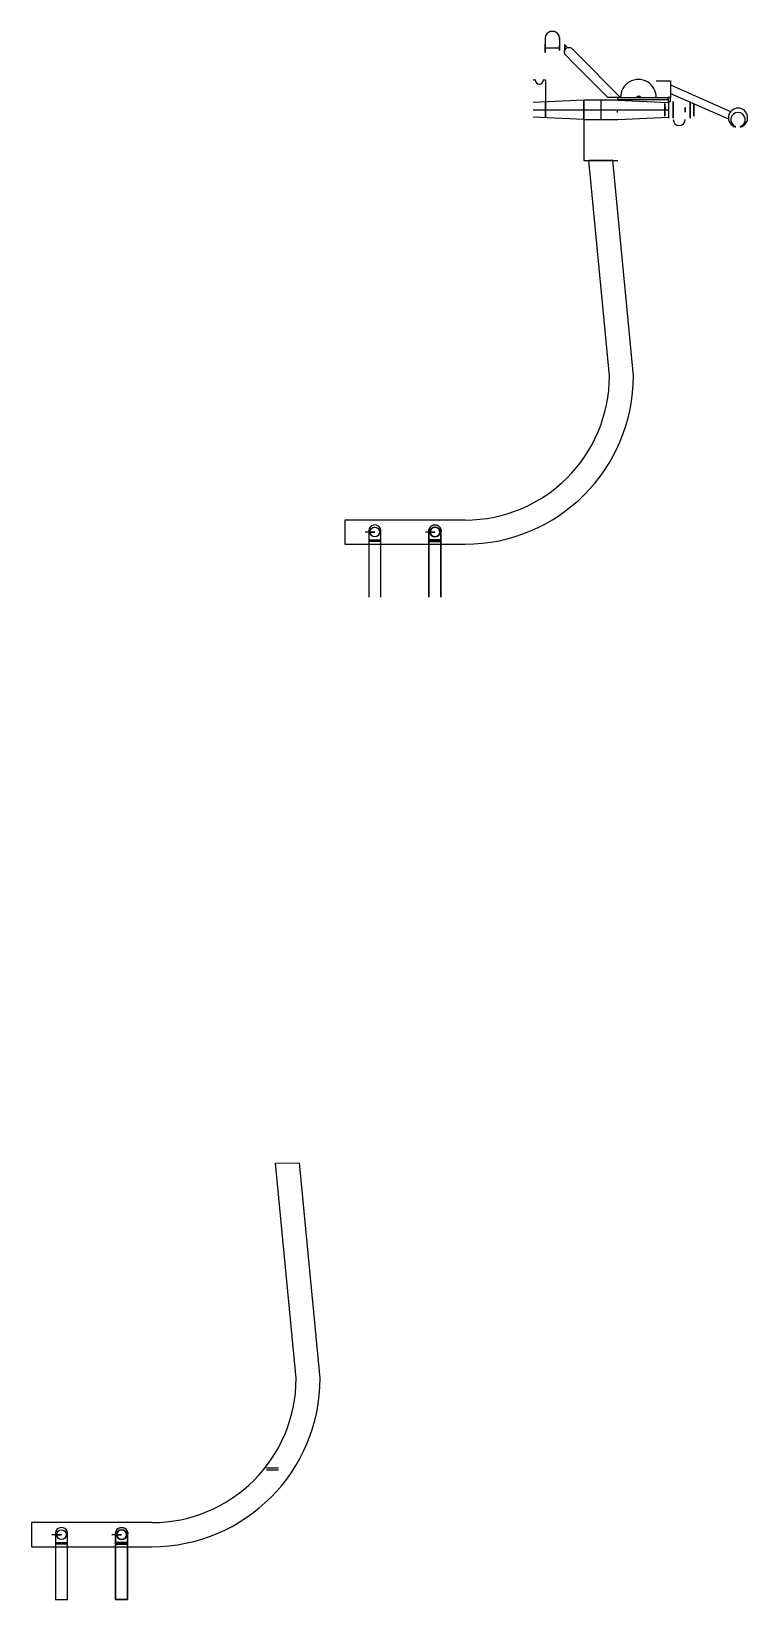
# Model space of a CAD drawing. Header units: centimetres. Extents: x 293 to 591, y 162 to 814.
import ezdxf

# ---------------------------------------------------------------- set-up
doc = ezdxf.new("R2010")
doc.units = ezdxf.units.CM
doc.header["$MEASUREMENT"] = 0
doc.layers.add('Brat de prindere', color=130, linetype='Continuous')
doc.layers.add('Role', color=180, linetype='Continuous')

msp = doc.modelspace()

# ---------------------------------------------------------------- linework, layer by layer
at = {"layer": 'Brat de prindere'}
for p, q in [((502.12, 793.55, 3), (502.62, 793.55, 3)), ((506.41, 793.55, 3), (506.92, 793.55, 3)), ((507.02, 793.45, 3), (507.02, 781.05, 3)), ((553.07, 793.15, -2), (559.07, 793.15, -2)), ((559.07, 793.15, -2), (559.07, 786.15, -2)), ((559.07, 791.4, 3), (584, 780.34, 3)), ((559.07, 789.65, 8), (559.07, 789.65, 5.5)), ((523.07, 785.05, 3), (502.02, 784.05, 3)), ((537.05, 785.05, 3), (523.07, 785.05, 3)), ((530.06, 785.05, 3), (530.06, 777.05, 3)), ((537.1, 785.05, 3), (558.15, 784.05, 3)), ((538.3, 786.15, -9.5), (553.07, 786.15, -9.5)), ((545.54, 786.15, 15.42), (545.54, 786.15, 61.61)), ((558.12, 785.15, -7), (558.12, 784.49, -7)), ((558.15, 784.55, 3), (558.15, 777.55, 3)), ((559.07, 787.9, 3), (583.09, 777.31, 3)), ((502.02, 781.05, 3), (558.15, 781.05, 3)), ((523.07, 777.05, 3), (502.02, 778.05, 3)), ((523.07, 777.05, 3), (537.05, 777.05, 3)), ((537.1, 777.05, 3), (558.15, 778.05, 3)), ((557, 781.75, -8.61), (556.85, 782.05, -8.61)), ((556.85, 782.05, -8.61), (557.15, 782.05, -8.61)), ((557, 781.75, -8.61), (557.15, 782.05, -8.61)), ((586.04, 773.99, 3), (586.04, 774.15, 3)), ((586.04, 773.91, 3), (586.04, 773.99, 3)), ((588.04, 773.97, 3), (588.04, 774.12, 3)), ((588.04, 773.89, 3), (588.04, 773.97, 3)), ((588.04, 773.89, 3), (588.04, 773.97, 3)), ((523.07, 760.05, 13), (537.07, 760.05, -7)), ((525.08, 759.95, -2), (535.06, 760.15, -2)), ((525.08, 759.95, 8), (535.06, 760.15, -2)), ((535.06, 760.15, 8), (525.08, 759.95, -2)), ((533.66, 670.57, -2), (525.08, 759.95, -2)), ((543.66, 670.57, -2), (535.06, 760.15, -2)), ((473.66, 610.57, -2), (423.66, 610.57, -2)), ((423.66, 610.57, -2), (423.66, 600.57, -2)), ((473.66, 610.57, -2), (473.66, 610.57, -2)), ((423.66, 600.57, -2), (473.66, 600.57, -2)), ((433.66, 605.57, 8), (433.66, 578.57, 8)), ((433.66, 602.33, 8), (438.66, 602.33, 8)), ((438.66, 601.6, 8), (433.66, 601.6, 8)), ((436.16, 605.57, -2), (436.16, 605.57, 8)), ((438.66, 578.57, 8), (438.66, 605.57, 8)), ((458.66, 605.57, 8), (458.66, 578.57, 8)), ((458.66, 602.33, 8), (463.66, 602.33, 8)), ((463.66, 601.6, 8), (458.66, 601.6, 8)), ((461.16, 605.57, -2), (461.16, 605.57, 8)), ((463.66, 578.57, 8), (463.66, 605.57, 8)), ((473.66, 600.57, -2), (473.66, 600.57, -2)), ((394.87, 343.28, -2), (404.85, 343.48, -2)), ((403.46, 253.89, -2), (394.87, 343.28, -2)), ((413.46, 253.89, -2), (404.85, 343.48, -2)), ((343.46, 193.89, -2), (293.46, 193.89, -2)), ((293.46, 193.89, -2), (293.46, 183.89, -2)), ((343.46, 193.89, -2), (343.46, 193.89, -2)), ((293.46, 183.89, -2), (343.46, 183.89, -2)), ((303.46, 188.89, 8), (303.46, 161.89, 8)), ((303.46, 185.65, 8), (308.46, 185.65, 8)), ((308.46, 184.93, 8), (303.46, 184.93, 8)), ((305.96, 188.89, -2), (305.96, 188.89, 8)), ((308.46, 161.89, 8), (308.46, 188.89, 8)), ((328.46, 188.89, 8), (328.46, 161.89, 8)), ((328.46, 185.65, 8), (333.46, 185.65, 8)), ((333.46, 184.93, 8), (328.46, 184.93, 8)), ((330.96, 188.89, -2), (330.96, 188.89, 8)), ((333.46, 161.89, 8), (333.46, 188.89, 8)), ((343.46, 183.89, -2), (343.46, 183.89, -2)), ((303.46, 161.89, 8), (308.46, 161.89, 8)), ((328.46, 161.89, 8), (333.46, 161.89, 8))]:
    msp.add_line(p, q, dxfattribs=at)
at = {"layer": 'Brat de prindere', "extrusion": (1, 0, -1.83697e-16)}
for p, q in [((523.07, 786.15, 13), (523.07, 786.15, -7)), ((523.07, 785.05, 13), (523.07, 760.05, 13)), ((523.07, 785.05, -7), (523.07, 760.05, -7)), ((523.07, 760.05, -7), (523.07, 760.05, 13))]:
    msp.add_line(p, q, dxfattribs=at)
at = {"layer": 'Brat de prindere', "extrusion": (-1.22465e-16, 0, -1)}
for p, q in [((545.24, 786.27, -55.69), (546.4, 786.27, -55.69)), ((545.83, 786.15, -9.42), (545.83, 786.15, -55.61))]:
    msp.add_line(p, q, dxfattribs=at)
at = {"layer": 'Brat de prindere', "extrusion": (-1, 1.22465e-16, -1.83697e-16)}
for p, q in [((560.15, 784.55, 3), (560.15, 784.55, -8.5)), ((560.15, 784.55, 3), (560.15, 784.55, 14.5)), ((567.15, 784.55, 3), (567.15, 784.55, -8.5)), ((567.15, 784.55, 3), (567.15, 784.55, 14.5)), ((560.15, 777.55, 3), (560.15, 777.55, -8.5)), ((560.15, 777.55, 3), (560.15, 777.55, 14.5)), ((567.15, 777.55, 3), (567.15, 777.55, -8.5)), ((567.15, 777.55, 3), (567.15, 777.55, 14.5))]:
    msp.add_line(p, q, dxfattribs=at)
at = {"layer": 'Brat de prindere', "extrusion": (-1, 0, 6.12323e-17)}
msp.add_line((537.06, 779.95, 3), (537.06, 781.05, 3), dxfattribs=at)
at = {"layer": 'Brat de prindere', "extrusion": (0, -1, 6.12323e-17)}
for p, q in [((434.16, 605.57, 11), (432.16, 605.57, 11)), ((434.16, 605.57, 1), (436.16, 605.57, 1)), ((436.16, 605.57, 11), (434.16, 605.57, 11)), ((459.16, 605.57, 11), (457.16, 605.57, 11)), ((459.16, 605.57, 1), (461.16, 605.57, 1)), ((461.16, 605.57, 11), (459.16, 605.57, 11)), ((303.96, 188.89, 11), (301.96, 188.89, 11)), ((303.96, 188.89, 1), (305.96, 188.89, 1)), ((305.96, 188.89, 11), (303.96, 188.89, 11)), ((328.96, 188.89, 11), (326.96, 188.89, 11)), ((328.96, 188.89, 1), (330.96, 188.89, 1)), ((330.96, 188.89, 11), (328.96, 188.89, 11))]:
    msp.add_line(p, q, dxfattribs=at)
at = {"layer": 'Brat de prindere', "extrusion": (-3.67394e-16, 0, -1)}
for p, q in [((458.66, 578.57, 11), (458.66, 605.57, 11)), ((463.66, 602.33, 11), (458.66, 602.33, 11)), ((458.66, 601.6, 11), (463.66, 601.6, 11)), ((463.66, 605.57, 11), (463.66, 578.57, 11)), ((396.13, 216.51, 1), (391.13, 216.51, 1)), ((391.13, 215.79, 1), (396.13, 215.79, 1)), ((328.46, 161.89, 11), (328.46, 188.89, 11)), ((333.46, 185.65, 11), (328.46, 185.65, 11)), ((328.46, 184.93, 11), (333.46, 184.93, 11)), ((333.46, 188.89, 11), (333.46, 161.89, 11)), ((333.46, 161.89, 11), (328.46, 161.89, 11))]:
    msp.add_line(p, q, dxfattribs=at)
at = {"layer": 'Brat de prindere', "extrusion": (-1, 0, 6.12323e-17), "elevation": -506.92}
msp.add_lwpolyline([(-808.39, -0.5), (-806.66, -1.5), (-804.93, -0.5), (-804.93, 1.5), (-806.66, 2.5), (-808.39, 1.5)], close=True, dxfattribs=at)
at = {"layer": 'Brat de prindere'}
for points, elevation in [([(516.2, 806.91), (514.92, 808.2), (514.92, 805.13), (514.92, 805.04)], -2), ([(558.12, 784.49), (559.07, 784.49), (559.07, 786.15), (558.12, 786.15)], -7)]:
    msp.add_lwpolyline(points, dxfattribs=dict(at, elevation=elevation))
at = {"layer": 'Brat de prindere', "elevation": -2}
msp.add_lwpolyline([(533.02, 786.15), (518.92, 800.33), (515.47, 803.8, -1), (518.13, 806.45), (521.65, 802.91), (536.49, 787.96), (538.29, 786.15)], format="xyb", close=True, dxfattribs=at)
at = {"layer": 'Brat de prindere', "elevation": -7}
msp.add_lwpolyline([(558.12, 786.15), (558.12, 785.15), (537.07, 785.15), (537.07, 786.15)], close=True, dxfattribs=at)
at = {"layer": 'Brat de prindere', "extrusion": (-1, 1.22465e-16, -1.83697e-16)}
for points, elevation in [([(-778.45, -7), (-781.05, -5.5), (-783.65, -7), (-783.65, -10), (-781.05, -11.5), (-778.45, -10)], -556.65), ([(-778.45, 16), (-781.05, 17.5), (-783.65, 16), (-783.65, 13), (-781.05, 11.5), (-778.45, 13)], -556.65), ([(-778.45, -7), (-781.05, -5.5), (-783.65, -7), (-783.65, -10), (-781.05, -11.5), (-778.45, -10)], -568.65), ([(-778.45, 16), (-781.05, 17.5), (-783.65, 16), (-783.65, 13), (-781.05, 11.5), (-778.45, 13)], -568.65)]:
    msp.add_lwpolyline(points, close=True, dxfattribs=dict(at, elevation=elevation))
at = {"layer": 'Brat de prindere', "extrusion": (-1, 0, 6.12323e-17)}
for centre, radius in [((-806.66, 0.5, -506.92), 1), ((-781.05, 3, -507.02), 3)]:
    msp.add_circle(centre, radius, dxfattribs=at)
at = {"layer": 'Brat de prindere', "extrusion": (1, 0, -1.83697e-16)}
msp.add_circle((781.05, 3, 523.07), 4, dxfattribs=at)
at = {"layer": 'Brat de prindere', "extrusion": (1, -1.22465e-16, 6.12323e-17)}
for centre in [(781.05, -8.5, 560.15), (781.05, 14.5, 560.15), (781.05, -8.5, 565.15), (781.05, 14.5, 565.15)]:
    msp.add_circle(centre, 1, dxfattribs=at)
at = {"layer": 'Brat de prindere', "extrusion": (-1, 1.22465e-16, -1.83697e-16)}
for centre, radius in [((-781.05, -8.5, -560.15), 1), ((-781.05, 14.5, -560.15), 1), ((-781.05, -8.5, -567.15), 1), ((-781.05, 14.5, -567.15), 1), ((-781.05, -8.5, -567.15), 1), ((-781.05, -8.5, -567.15), 0.7), ((-781.05, -8.5, -568.65), 1), ((-781.05, 14.5, -568.65), 1)]:
    msp.add_circle(centre, radius, dxfattribs=at)
at = {"layer": 'Brat de prindere'}
for centre in [(436.16, 605.57, -2), (436.16, 605.57, 8), (461.16, 605.57, -2), (461.16, 605.57, 8), (305.96, 188.89, -2), (305.96, 188.89, 8), (330.96, 188.89, -2), (330.96, 188.89, 8)]:
    msp.add_circle(centre, 2, dxfattribs=at)
at = {"layer": 'Brat de prindere', "extrusion": (-3.67394e-16, 0, -1)}
for centre in [(-461.16, 605.57, -11), (-330.96, 188.89, -11)]:
    msp.add_circle(centre, 2, dxfattribs=at)
at = {"layer": 'Brat de prindere'}
for centre, radius, start, end in [((502.12, 793.45, 3), 0.1, 90, 180), ((502.62, 793.45, 3), 0.1, 3.01696, 90), ((504.52, 793.55, 3), 1.8, 183.01696, 356.98304), ((506.41, 793.45, 3), 0.1, 90, 176.98304), ((506.92, 793.45, 3), 0.1, 0, 90), ((545.69, 786.27, -9.5), 7.39, 359.05957, 180.94043), ((562.65, 777.05, 14.5), 2.5, 180, 0), ((562.65, 777.05, 14.5), 2.5, 180, 0), ((587.07, 777.77, 3), 4, 284.05848, 255.10693), ((587.07, 777.77, 3), 4, 284.05848, 255.10693), ((587.08, 776.96, 3), 3, 288.74395, 249.8041), ((473.66, 670.57, -2), 70, 270, 0), ((473.66, 670.57, -2), 60, 270, 0), ((436.16, 606.02, 8), 2.54, 349.61114, 190.38886), ((461.16, 606.02, 8), 2.54, 349.61114, 190.38886), ((343.46, 253.89, -2), 70, 270, 0), ((343.46, 253.89, -2), 60, 270, 0), ((305.96, 189.35, 8), 2.54, 349.61114, 190.38886), ((330.96, 189.35, 8), 2.54, 349.61114, 190.38886)]:
    msp.add_arc(centre, radius, start, end, dxfattribs=at)
at = {"layer": 'Brat de prindere', "extrusion": (-1.22465e-16, 0, -1)}
msp.add_arc((-545.82, 786.27, 55.69), 0.581, 0, 180, dxfattribs=at)
at = {"layer": 'Brat de prindere', "extrusion": (-1, 1.22465e-16, -1.83697e-16)}
for centre, start, end in [((-781.05, -8.5, -560.15), 180, 0), ((-781.05, 14.5, -560.15), 0, 180), ((-781.05, -8.5, -567.15), 180, 0), ((-781.05, 14.5, -567.15), 0, 180)]:
    msp.add_arc(centre, 3.5, start, end, dxfattribs=at)
at = {"layer": 'Brat de prindere', "extrusion": (-3.67394e-16, 0, -1)}
for centre in [(-461.16, 606.02, -11), (-330.96, 189.35, -11)]:
    msp.add_arc(centre, 2.54, 349.61114, 190.38886, dxfattribs=at)
at = {"layer": 'Brat de prindere', "extrusion": (0, -1, 6.12323e-17)}
for centre in [(436.16, 9.83, -605.57), (461.16, 9.83, -605.57), (305.96, 9.83, -188.89), (330.96, 9.83, -188.89)]:
    msp.add_arc(centre, 4.17, 90, 163.7398, dxfattribs=at)
at = {"layer": 'Role'}
for p, q in [((506.92, 811.09, 0.5), (506.92, 806.66, 0.5)), ((512.92, 811.09, 0.5), (512.92, 806.66, 0.5)), ((509.92, 806.66, 0.5), (506.92, 806.66, 0.5)), ((512.92, 806.66, 0.5), (509.92, 806.66, 0.5))]:
    msp.add_line(p, q, dxfattribs=at)
at = {"layer": 'Role', "extrusion": (-1, 0, 6.12323e-17)}
for centre in [(-806.66, 0.5, -506.92), (-806.66, 0.5, -512.92)]:
    msp.add_circle(centre, 1, dxfattribs=at)
at = {"layer": 'Role'}
msp.add_arc((509.92, 810.63, 0.5), 3.04, 351.20259, 188.79741, dxfattribs=at)

doc.saveas('drawing.dxf')
